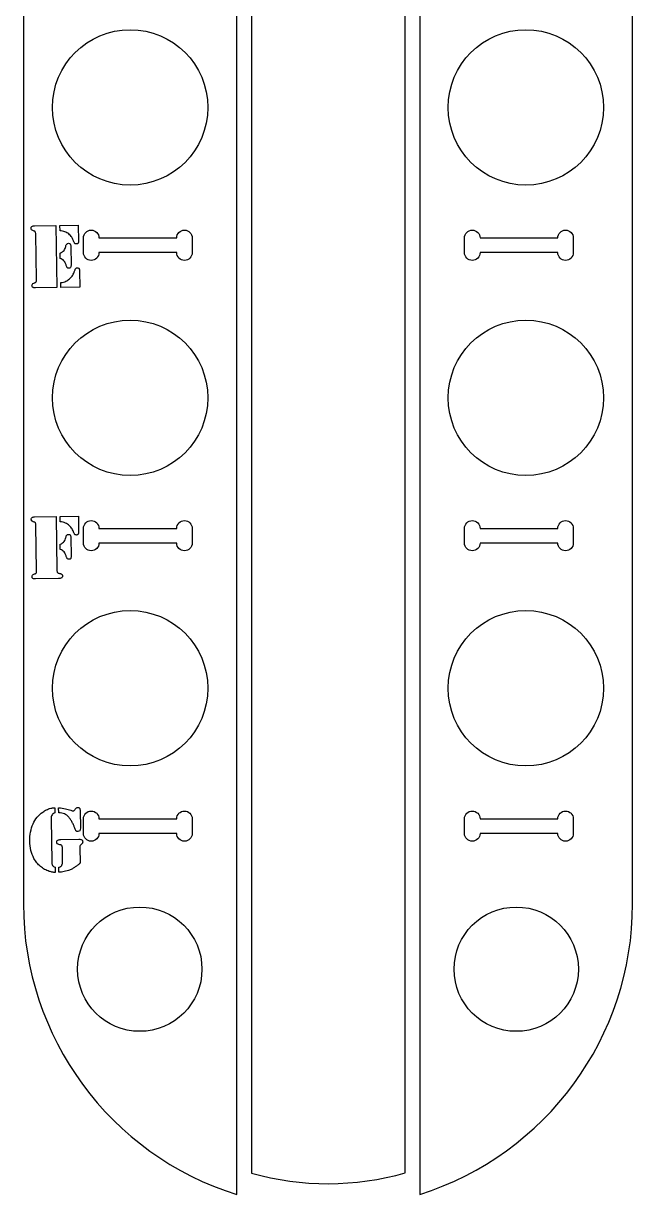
# Model space of a CAD drawing. Header units: inches. Extents: x -96 to 0, y -48 to 0.
# Drawn here: x -20.75 to -15.85, y -33.39 to -23.97 of the extents above; entities that cross this region are included whole.
import ezdxf

# ---------------------------------------------------------------- set-up
doc = ezdxf.new("R2010")
doc.units = ezdxf.units.IN
doc.layers.get('0').update_dxf_attribs({"linetype": 'CONTINUOUS'})

msp = doc.modelspace()

# ---------------------------------------------------------------- linework, layer by layer
for p, q in [((-20.6578, -25.5998), (-20.4853, -25.5971)), ((-20.4853, -25.5971), (-20.4776, -26.0971)), ((-20.4527, -25.5966), (-20.3051, -25.5943)), ((-20.4521, -25.6395), (-20.4527, -25.5966)), ((-20.3051, -25.5943), (-20.3031, -25.724)), ((-20.6412, -26.0329), (-20.6469, -25.6663)), ((-20.3654, -25.7711), (-20.3632, -25.9107)), ((-20.4504, -25.8633), (-20.4511, -25.8208)), ((-20.2942, -25.9649), (-20.2922, -26.0942)), ((-20.4446, -26.0966), (-20.4452, -26.057)), ((-20.2922, -26.0942), (-20.4446, -26.0966)), ((-20.4776, -26.0971), (-20.6501, -26.0997)), ((-20.6569, -27.941), (-20.4844, -27.9383)), ((-20.4844, -27.9383), (-20.4777, -28.3686)), ((-20.4522, -27.9378), (-20.3046, -27.9355)), ((-20.4515, -27.9806), (-20.4522, -27.9378)), ((-20.3046, -27.9355), (-20.3026, -28.0633)), ((-20.6403, -28.3741), (-20.646, -28.0075)), ((-20.4499, -28.2045), (-20.4505, -28.162)), ((-20.3649, -28.1123), (-20.3627, -28.2518)), ((-20.4638, -28.438), (-20.6492, -28.4409)), ((-20.4933, -30.2811), (-20.4927, -30.3218)), ((-20.4627, -30.3206), (-20.4633, -30.281)), ((-20.2904, -30.3025), (-20.2882, -30.445)), ((-20.5241, -30.3735), (-20.5188, -30.7145)), ((-20.4461, -30.5368), (-20.3, -30.5346)), ((-20.4309, -30.7132), (-20.4326, -30.6062)), ((-20.2927, -30.6019), (-20.2908, -30.7267)), ((-20.4925, -30.7595), (-20.4919, -30.8009)), ((-20.4607, -30.8005), (-20.4614, -30.7591))]:
    msp.add_line(p, q)
for points in [[(-17.6755, -23.3747), (-17.5574, -23.3747, -1), (-17.5574, -23.4997), (-17.5574, -33.3908, 0.32705), (-15.8465, -31.055), (-15.8465, -17.055, 1), (-20.7465, -17.055), (-20.7465, -31.055, 0.327738), (-19.0298, -33.3927), (-19.0298, -23.4997, -1), (-19.0298, -23.3747), (-18.9117, -23.3747, -1), (-18.9117, -23.4997), (-18.9117, -33.2192, 0.140052), (-17.6755, -33.2176), (-17.6755, -23.4997, -1)], [(-19.3887, -25.6974), (-19.3887, -25.8155, -1), (-19.5137, -25.8155), (-20.1387, -25.8155, -1), (-20.2637, -25.8155), (-20.2637, -25.6974, -1), (-20.1387, -25.6974), (-19.5137, -25.6974, -1)], [(-17.1985, -25.8155), (-17.1985, -25.6974, -1), (-17.0735, -25.6974), (-16.4485, -25.6974, -1), (-16.3235, -25.6974), (-16.3235, -25.8155, -1), (-16.4485, -25.8155), (-17.0735, -25.8155, -1)], [(-19.3887, -28.0336), (-19.3887, -28.1517, -1), (-19.5137, -28.1517), (-20.1387, -28.1517, -1), (-20.2637, -28.1517), (-20.2637, -28.0336, -1), (-20.1387, -28.0336), (-19.5137, -28.0336, -1)], [(-17.1985, -28.1517), (-17.1985, -28.0336, -1), (-17.0735, -28.0336), (-16.4485, -28.0336, -1), (-16.3235, -28.0336), (-16.3235, -28.1517, -1), (-16.4485, -28.1517), (-17.0735, -28.1517, -1)], [(-19.3887, -30.3698), (-19.3887, -30.4879, -1), (-19.5137, -30.4879), (-20.1387, -30.4879, -1), (-20.2637, -30.4879), (-20.2637, -30.3698, -1), (-20.1387, -30.3698), (-19.5137, -30.3698, -1)], [(-16.3235, -30.3698), (-16.3235, -30.4879, -1), (-16.4485, -30.4879), (-17.0735, -30.4879, -1), (-17.1985, -30.4879), (-17.1985, -30.3698, -1), (-17.0735, -30.3698), (-16.4485, -30.3698, -1)]]:
    msp.add_lwpolyline(points, format="xyb", close=True)
for centre, radius in [((-19.8882, -24.6474), 0.625), ((-16.7048, -24.6474), 0.625), ((-19.8882, -26.9836), 0.625), ((-16.7048, -26.9836), 0.625), ((-19.8882, -29.3198), 0.625), ((-16.7048, -29.3198), 0.625), ((-19.8106, -31.5795), 0.5), ((-16.7824, -31.5795), 0.5)]:
    msp.add_circle(centre, radius)
for points, knots in [([(-20.685, -25.6193), (-20.6848, -25.6164), (-20.6843, -25.6108), (-20.6801, -25.6069), (-20.6781, -25.6051)], [0, 0, 0, 0, 0.02107895, 0.04150611, 0.04150611, 0.04150611, 0.04150611]), ([(-20.67, -25.6388), (-20.6743, -25.6369), (-20.6829, -25.6331), (-20.6843, -25.6238), (-20.685, -25.6193)], [0, 0, 0, 0, 0.03354614, 0.06651968, 0.06651968, 0.06651968, 0.06651968]), ([(-20.6781, -25.6051), (-20.6753, -25.6036), (-20.6689, -25.6002), (-20.6618, -25.6), (-20.6578, -25.5998)], [0, 0, 0, 0, 0.02391439, 0.05373675, 0.05373675, 0.05373675, 0.05373675]), ([(-20.6559, -25.6435), (-20.6574, -25.643), (-20.6621, -25.6413), (-20.6668, -25.6398), (-20.67, -25.6388)], [0, 0, 0, 0, 0.01229158, 0.03796264, 0.03796264, 0.03796264, 0.03796264]), ([(-20.6516, -25.6477), (-20.6523, -25.6467), (-20.6534, -25.6451), (-20.6551, -25.644), (-20.6559, -25.6435)], [0, 0, 0, 0, 0.00877275, 0.0152627, 0.0152627, 0.0152627, 0.0152627]), ([(-20.6469, -25.6663), (-20.647, -25.6625), (-20.6472, -25.6559), (-20.6503, -25.6502), (-20.6516, -25.6477)], [0, 0, 0, 0, 0.02828273, 0.04932636, 0.04932636, 0.04932636, 0.04932636]), ([(-20.3819, -25.6651), (-20.392, -25.6585), (-20.4133, -25.6446), (-20.4387, -25.6412), (-20.4521, -25.6395)], [0, 0, 0, 0, 0.0906639, 0.1919479, 0.1919479, 0.1919479, 0.1919479]), ([(-20.34, -25.7293), (-20.3451, -25.7164), (-20.3546, -25.692), (-20.3732, -25.6737), (-20.3819, -25.6651)], [0, 0, 0, 0, 0.1046541, 0.1965898, 0.1965898, 0.1965898, 0.1965898]), ([(-20.4511, -25.8208), (-20.4447, -25.8174), (-20.4332, -25.8114), (-20.424, -25.8021), (-20.4199, -25.798)], [0, 0, 0, 0, 0.05429768, 0.09860982, 0.09860982, 0.09860982, 0.09860982]), ([(-20.4199, -25.798), (-20.4168, -25.7933), (-20.41, -25.7834), (-20.407, -25.7717), (-20.4054, -25.7655)], [0, 0, 0, 0, 0.04233395, 0.09095418, 0.09095418, 0.09095418, 0.09095418]), ([(-20.4054, -25.7655), (-20.4046, -25.7615), (-20.4032, -25.7546), (-20.3995, -25.7486), (-20.398, -25.7462)], [0, 0, 0, 0, 0.03110354, 0.0529869, 0.0529869, 0.0529869, 0.0529869]), ([(-20.398, -25.7462), (-20.3962, -25.7446), (-20.3924, -25.7412), (-20.3872, -25.7408), (-20.3845, -25.7406)], [0, 0, 0, 0, 0.01780764, 0.03786435, 0.03786435, 0.03786435, 0.03786435]), ([(-20.3845, -25.7406), (-20.381, -25.7409), (-20.3741, -25.7414), (-20.3702, -25.7469), (-20.3683, -25.7495)], [0, 0, 0, 0, 0.02578511, 0.04933303, 0.04933303, 0.04933303, 0.04933303]), ([(-20.3683, -25.7495), (-20.3675, -25.7521), (-20.3654, -25.7591), (-20.3654, -25.7665), (-20.3654, -25.7711)], [0, 0, 0, 0, 0.02036551, 0.05552592, 0.05552592, 0.05552592, 0.05552592]), ([(-20.3329, -25.7428), (-20.3342, -25.7411), (-20.3374, -25.7371), (-20.339, -25.7322), (-20.34, -25.7293)], [0, 0, 0, 0, 0.01568287, 0.03896389, 0.03896389, 0.03896389, 0.03896389]), ([(-20.3211, -25.7459), (-20.3235, -25.7459), (-20.3277, -25.7458), (-20.3313, -25.7437), (-20.3329, -25.7428)], [0, 0, 0, 0, 0.01780113, 0.03142964, 0.03142964, 0.03142964, 0.03142964]), ([(-20.3072, -25.7405), (-20.309, -25.742), (-20.313, -25.7454), (-20.3182, -25.7457), (-20.3211, -25.7459)], [0, 0, 0, 0, 0.01741867, 0.03860448, 0.03860448, 0.03860448, 0.03860448]), ([(-20.3031, -25.724), (-20.3031, -25.7273), (-20.3031, -25.7332), (-20.306, -25.7383), (-20.3072, -25.7405)], [0, 0, 0, 0, 0.0250443, 0.04397669, 0.04397669, 0.04397669, 0.04397669]), ([(-20.4203, -25.8808), (-20.4245, -25.8767), (-20.4331, -25.8684), (-20.4446, -25.865), (-20.4504, -25.8633)], [0, 0, 0, 0, 0.04413863, 0.08964237, 0.08964237, 0.08964237, 0.08964237]), ([(-20.4019, -25.9193), (-20.4041, -25.9117), (-20.4081, -25.8978), (-20.4165, -25.8861), (-20.4203, -25.8808)], [0, 0, 0, 0, 0.0599109, 0.1091608, 0.1091608, 0.1091608, 0.1091608]), ([(-20.394, -25.9364), (-20.3956, -25.9342), (-20.3993, -25.929), (-20.401, -25.9229), (-20.4019, -25.9193)], [0, 0, 0, 0, 0.02058748, 0.04824458, 0.04824458, 0.04824458, 0.04824458]), ([(-20.3807, -25.9413), (-20.3833, -25.9412), (-20.3883, -25.941), (-20.3921, -25.9379), (-20.394, -25.9364)], [0, 0, 0, 0, 0.01934924, 0.03676786, 0.03676786, 0.03676786, 0.03676786]), ([(-20.3667, -25.9345), (-20.3683, -25.9365), (-20.372, -25.9407), (-20.3776, -25.9411), (-20.3807, -25.9413)], [0, 0, 0, 0, 0.01868959, 0.04106555, 0.04106555, 0.04106555, 0.04106555]), ([(-20.375, -26.0255), (-20.3702, -26.021), (-20.3609, -26.0124), (-20.3538, -26.002), (-20.3503, -25.9971)], [0, 0, 0, 0, 0.05016876, 0.09578486, 0.09578486, 0.09578486, 0.09578486]), ([(-20.3632, -25.9107), (-20.3631, -25.9156), (-20.363, -25.9237), (-20.3656, -25.9314), (-20.3667, -25.9345)], [0, 0, 0, 0, 0.03706404, 0.0616728, 0.0616728, 0.0616728, 0.0616728]), ([(-20.3503, -25.9971), (-20.3472, -25.9915), (-20.3404, -25.9792), (-20.3357, -25.9658), (-20.3332, -25.9585)], [0, 0, 0, 0, 0.0485532, 0.1073604, 0.1073604, 0.1073604, 0.1073604]), ([(-20.3332, -25.9585), (-20.332, -25.9551), (-20.3301, -25.9493), (-20.3265, -25.9445), (-20.325, -25.9425)], [0, 0, 0, 0, 0.02710702, 0.04604824, 0.04604824, 0.04604824, 0.04604824]), ([(-20.325, -25.9425), (-20.3233, -25.9412), (-20.3198, -25.9385), (-20.3153, -25.9382), (-20.313, -25.9381)], [0, 0, 0, 0, 0.01549768, 0.03314652, 0.03314652, 0.03314652, 0.03314652]), ([(-20.313, -25.9381), (-20.3099, -25.9382), (-20.3043, -25.9383), (-20.3004, -25.9422), (-20.2986, -25.9439)], [0, 0, 0, 0, 0.02242781, 0.04070038, 0.04070038, 0.04070038, 0.04070038]), ([(-20.2986, -25.9439), (-20.2974, -25.9466), (-20.2944, -25.9533), (-20.2943, -25.9606), (-20.2942, -25.9649)], [0, 0, 0, 0, 0.02240616, 0.05495469, 0.05495469, 0.05495469, 0.05495469]), ([(-20.6778, -26.0811), (-20.6773, -26.0765), (-20.6761, -26.0673), (-20.6677, -26.0632), (-20.6635, -26.0611)], [0, 0, 0, 0, 0.03297348, 0.06651966, 0.06651966, 0.06651966, 0.06651966]), ([(-20.6705, -26.0951), (-20.6726, -26.0933), (-20.6769, -26.0896), (-20.6775, -26.084), (-20.6778, -26.0811)], [0, 0, 0, 0, 0.02042716, 0.04150611, 0.04150611, 0.04150611, 0.04150611]), ([(-20.6501, -26.0997), (-20.654, -26.0997), (-20.6612, -26.0996), (-20.6676, -26.0965), (-20.6705, -26.0951)], [0, 0, 0, 0, 0.02982237, 0.05373676, 0.05373676, 0.05373676, 0.05373676]), ([(-20.6635, -26.0611), (-20.6603, -26.06), (-20.6556, -26.0584), (-20.651, -26.0565), (-20.6495, -26.056)], [0, 0, 0, 0, 0.02567107, 0.03796264, 0.03796264, 0.03796264, 0.03796264]), ([(-20.6495, -26.056), (-20.6487, -26.0555), (-20.6471, -26.0543), (-20.646, -26.0526), (-20.6453, -26.0517)], [0, 0, 0, 0, 0.00648995, 0.0152627, 0.0152627, 0.0152627, 0.0152627]), ([(-20.6453, -26.0517), (-20.6441, -26.0492), (-20.6412, -26.0433), (-20.6412, -26.0367), (-20.6412, -26.0329)], [0, 0, 0, 0, 0.02104347, 0.04932638, 0.04932638, 0.04932638, 0.04932638]), ([(-20.4452, -26.057), (-20.4379, -26.0557), (-20.4245, -26.0532), (-20.4118, -26.0483), (-20.406, -26.0461)], [0, 0, 0, 0, 0.0563596, 0.103545, 0.103545, 0.103545, 0.103545]), ([(-20.406, -26.0461), (-20.4007, -26.0435), (-20.3896, -26.0378), (-20.38, -26.0297), (-20.375, -26.0255)], [0, 0, 0, 0, 0.04495352, 0.0948697, 0.0948697, 0.0948697, 0.0948697]), ([(-20.6841, -27.9604), (-20.6839, -27.9576), (-20.6834, -27.9519), (-20.6792, -27.9481), (-20.6772, -27.9462)], [0, 0, 0, 0, 0.02107895, 0.04150611, 0.04150611, 0.04150611, 0.04150611]), ([(-20.6691, -27.98), (-20.6735, -27.9781), (-20.682, -27.9742), (-20.6834, -27.965), (-20.6841, -27.9604)], [0, 0, 0, 0, 0.03354614, 0.06651968, 0.06651968, 0.06651968, 0.06651968]), ([(-20.6772, -27.9462), (-20.6744, -27.9448), (-20.6681, -27.9414), (-20.6609, -27.9411), (-20.6569, -27.941)], [0, 0, 0, 0, 0.02391439, 0.05373675, 0.05373675, 0.05373675, 0.05373675]), ([(-20.655, -27.9847), (-20.6565, -27.9842), (-20.6612, -27.9825), (-20.6659, -27.981), (-20.6691, -27.98)], [0, 0, 0, 0, 0.01229158, 0.03796264, 0.03796264, 0.03796264, 0.03796264]), ([(-20.6507, -27.9889), (-20.6514, -27.9879), (-20.6525, -27.9863), (-20.6542, -27.9852), (-20.655, -27.9847)], [0, 0, 0, 0, 0.00877275, 0.0152627, 0.0152627, 0.0152627, 0.0152627]), ([(-20.646, -28.0075), (-20.6461, -28.0037), (-20.6463, -27.9971), (-20.6494, -27.9913), (-20.6507, -27.9889)], [0, 0, 0, 0, 0.02828273, 0.04932636, 0.04932636, 0.04932636, 0.04932636]), ([(-20.4081, -27.9906), (-20.4147, -27.9883), (-20.4288, -27.9834), (-20.4436, -27.9816), (-20.4515, -27.9806)], [0, 0, 0, 0, 0.0528864, 0.1133452, 0.1133452, 0.1133452, 0.1133452]), ([(-20.3748, -28.0124), (-20.38, -28.0079), (-20.3901, -27.9991), (-20.4022, -27.9934), (-20.4081, -27.9906)], [0, 0, 0, 0, 0.0517321, 0.1015939, 0.1015939, 0.1015939, 0.1015939]), ([(-20.3547, -28.0378), (-20.3577, -28.033), (-20.3636, -28.0239), (-20.3712, -28.0162), (-20.3748, -28.0124)], [0, 0, 0, 0, 0.04257802, 0.08244717, 0.08244717, 0.08244717, 0.08244717]), ([(-20.3399, -28.0705), (-20.3419, -28.0647), (-20.3459, -28.0534), (-20.3518, -28.0429), (-20.3547, -28.0378)], [0, 0, 0, 0, 0.04658112, 0.09141519, 0.09141519, 0.09141519, 0.09141519]), ([(-20.3325, -28.0834), (-20.3339, -28.0817), (-20.3372, -28.0779), (-20.3389, -28.0732), (-20.3399, -28.0705)], [0, 0, 0, 0, 0.01644485, 0.03797838, 0.03797838, 0.03797838, 0.03797838]), ([(-20.3026, -28.0633), (-20.3026, -28.067), (-20.3026, -28.0733), (-20.3055, -28.079), (-20.3067, -28.0813)], [0, 0, 0, 0, 0.02735706, 0.04755045, 0.04755045, 0.04755045, 0.04755045]), ([(-20.4505, -28.162), (-20.4441, -28.1587), (-20.4325, -28.1527), (-20.4233, -28.1434), (-20.4192, -28.1393)], [0, 0, 0, 0, 0.05474397, 0.09873723, 0.09873723, 0.09873723, 0.09873723]), ([(-20.4192, -28.1393), (-20.4161, -28.1347), (-20.4093, -28.1247), (-20.4064, -28.113), (-20.4049, -28.1067)], [0, 0, 0, 0, 0.04205023, 0.09118493, 0.09118493, 0.09118493, 0.09118493]), ([(-20.4049, -28.1067), (-20.4041, -28.1026), (-20.4027, -28.0957), (-20.399, -28.0898), (-20.3975, -28.0873)], [0, 0, 0, 0, 0.03110354, 0.0529869, 0.0529869, 0.0529869, 0.0529869]), ([(-20.3975, -28.0873), (-20.3957, -28.0858), (-20.3918, -28.0824), (-20.3867, -28.082), (-20.384, -28.0818)], [0, 0, 0, 0, 0.01780759, 0.03786431, 0.03786431, 0.03786431, 0.03786431]), ([(-20.384, -28.0818), (-20.3804, -28.0821), (-20.3736, -28.0825), (-20.3697, -28.0881), (-20.3678, -28.0907)], [0, 0, 0, 0, 0.02578511, 0.04933303, 0.04933303, 0.04933303, 0.04933303]), ([(-20.3678, -28.0907), (-20.367, -28.0933), (-20.3649, -28.1003), (-20.3649, -28.1076), (-20.3649, -28.1123)], [0, 0, 0, 0, 0.02036549, 0.05552591, 0.05552591, 0.05552591, 0.05552591]), ([(-20.3209, -28.0871), (-20.3232, -28.087), (-20.3274, -28.0868), (-20.3309, -28.0845), (-20.3325, -28.0834)], [0, 0, 0, 0, 0.01680932, 0.03145113, 0.03145113, 0.03145113, 0.03145113]), ([(-20.3067, -28.0813), (-20.3085, -28.083), (-20.3125, -28.0866), (-20.318, -28.0869), (-20.3209, -28.0871)], [0, 0, 0, 0, 0.0180082, 0.03991961, 0.03991961, 0.03991961, 0.03991961]), ([(-20.4199, -28.2219), (-20.4241, -28.2179), (-20.4327, -28.2096), (-20.4441, -28.2062), (-20.4499, -28.2045)], [0, 0, 0, 0, 0.04387356, 0.08926943, 0.08926943, 0.08926943, 0.08926943]), ([(-20.4014, -28.2605), (-20.4037, -28.2529), (-20.4078, -28.239), (-20.4162, -28.2272), (-20.4199, -28.2219)], [0, 0, 0, 0, 0.0600997, 0.1092885, 0.1092885, 0.1092885, 0.1092885]), ([(-20.3934, -28.2776), (-20.395, -28.2754), (-20.3988, -28.2702), (-20.4004, -28.264), (-20.4014, -28.2605)], [0, 0, 0, 0, 0.02058751, 0.04824459, 0.04824459, 0.04824459, 0.04824459]), ([(-20.3627, -28.2518), (-20.3626, -28.2567), (-20.3624, -28.2649), (-20.3651, -28.2726), (-20.3662, -28.2757)], [0, 0, 0, 0, 0.03706404, 0.06167279, 0.06167279, 0.06167279, 0.06167279]), ([(-20.3802, -28.2825), (-20.3828, -28.2824), (-20.3877, -28.2821), (-20.3916, -28.279), (-20.3934, -28.2776)], [0, 0, 0, 0, 0.01934924, 0.03676782, 0.03676782, 0.03676782, 0.03676782]), ([(-20.3662, -28.2757), (-20.3678, -28.2776), (-20.3714, -28.2819), (-20.3771, -28.2823), (-20.3802, -28.2825)], [0, 0, 0, 0, 0.01868963, 0.0410656, 0.0410656, 0.0410656, 0.0410656]), ([(-20.6769, -28.4223), (-20.6764, -28.4177), (-20.6752, -28.4084), (-20.6668, -28.4043), (-20.6626, -28.4023)], [0, 0, 0, 0, 0.03297348, 0.06651966, 0.06651966, 0.06651966, 0.06651966]), ([(-20.6696, -28.4363), (-20.6717, -28.4345), (-20.676, -28.4308), (-20.6766, -28.4252), (-20.6769, -28.4223)], [0, 0, 0, 0, 0.02042716, 0.04150611, 0.04150611, 0.04150611, 0.04150611]), ([(-20.6492, -28.4409), (-20.6531, -28.4409), (-20.6603, -28.4408), (-20.6667, -28.4377), (-20.6696, -28.4363)], [0, 0, 0, 0, 0.02982237, 0.05373676, 0.05373676, 0.05373676, 0.05373676]), ([(-20.6626, -28.4023), (-20.6594, -28.4012), (-20.6547, -28.3996), (-20.6501, -28.3977), (-20.6486, -28.3971)], [0, 0, 0, 0, 0.02567107, 0.03796264, 0.03796264, 0.03796264, 0.03796264]), ([(-20.6486, -28.3971), (-20.6479, -28.3966), (-20.6462, -28.3955), (-20.6451, -28.3938), (-20.6444, -28.3928)], [0, 0, 0, 0, 0.00648995, 0.0152627, 0.0152627, 0.0152627, 0.0152627]), ([(-20.6444, -28.3928), (-20.6432, -28.3903), (-20.6403, -28.3845), (-20.6403, -28.3779), (-20.6403, -28.3741)], [0, 0, 0, 0, 0.02104347, 0.04932638, 0.04932638, 0.04932638, 0.04932638]), ([(-20.4777, -28.3686), (-20.4776, -28.3729), (-20.4774, -28.3802), (-20.4736, -28.3864), (-20.4719, -28.3891)], [0, 0, 0, 0, 0.03136313, 0.05476817, 0.05476817, 0.05476817, 0.05476817]), ([(-20.4719, -28.3891), (-20.471, -28.3901), (-20.4695, -28.392), (-20.4673, -28.3931), (-20.4664, -28.3936)], [0, 0, 0, 0, 0.01044699, 0.01832546, 0.01832546, 0.01832546, 0.01832546]), ([(-20.4664, -28.3936), (-20.4645, -28.3941), (-20.4589, -28.3956), (-20.4533, -28.397), (-20.4494, -28.3979)], [0, 0, 0, 0, 0.01453757, 0.04435421, 0.04435421, 0.04435421, 0.04435421]), ([(-20.4408, -28.4333), (-20.4439, -28.4346), (-20.4512, -28.4378), (-20.4592, -28.4379), (-20.4638, -28.438)], [0, 0, 0, 0, 0.02494036, 0.06017384, 0.06017384, 0.06017384, 0.06017384]), ([(-20.4494, -28.3979), (-20.4443, -28.3995), (-20.4344, -28.4027), (-20.4325, -28.4129), (-20.4316, -28.4178)], [0, 0, 0, 0, 0.03798248, 0.07306818, 0.07306818, 0.07306818, 0.07306818]), ([(-20.4316, -28.4178), (-20.432, -28.4208), (-20.4329, -28.4273), (-20.4381, -28.4312), (-20.4408, -28.4333)], [0, 0, 0, 0, 0.02268539, 0.04769404, 0.04769404, 0.04769404, 0.04769404]), ([(-20.6694, -30.4113), (-20.6595, -30.3922), (-20.6402, -30.3546), (-20.6072, -30.3282), (-20.591, -30.3152)], [0, 0, 0, 0, 0.1617906, 0.318138, 0.318138, 0.318138, 0.318138]), ([(-20.591, -30.3152), (-20.5809, -30.3088), (-20.5609, -30.2961), (-20.5382, -30.2889), (-20.527, -30.2853)], [0, 0, 0, 0, 0.0904817, 0.1801537, 0.1801537, 0.1801537, 0.1801537]), ([(-20.527, -30.2853), (-20.5218, -30.2842), (-20.5107, -30.2817), (-20.4994, -30.2813), (-20.4933, -30.2811)], [0, 0, 0, 0, 0.04015313, 0.08626673, 0.08626673, 0.08626673, 0.08626673]), ([(-20.4927, -30.3218), (-20.502, -30.3266), (-20.5226, -30.3372), (-20.5236, -30.3607), (-20.5241, -30.3735)], [0, 0, 0, 0, 0.0745847, 0.1648589, 0.1648589, 0.1648589, 0.1648589]), ([(-20.4633, -30.281), (-20.445, -30.2827), (-20.4113, -30.2859), (-20.3793, -30.2966), (-20.3648, -30.3015)], [0, 0, 0, 0, 0.1397417, 0.2562708, 0.2562708, 0.2562708, 0.2562708]), ([(-20.416, -30.3299), (-20.423, -30.3274), (-20.4381, -30.3221), (-20.4541, -30.3211), (-20.4627, -30.3206)], [0, 0, 0, 0, 0.0560134, 0.1214322, 0.1214322, 0.1214322, 0.1214322]), ([(-20.3819, -30.3563), (-20.387, -30.3508), (-20.3969, -30.34), (-20.4098, -30.3332), (-20.416, -30.3299)], [0, 0, 0, 0, 0.0571546, 0.1102754, 0.1102754, 0.1102754, 0.1102754]), ([(-20.3648, -30.3015), (-20.3615, -30.3029), (-20.3558, -30.3053), (-20.3497, -30.306), (-20.3471, -30.3063)], [0, 0, 0, 0, 0.02738767, 0.04673691, 0.04673691, 0.04673691, 0.04673691]), ([(-20.3471, -30.3063), (-20.3454, -30.3062), (-20.3421, -30.3061), (-20.3394, -30.3043), (-20.3382, -30.3034)], [0, 0, 0, 0, 0.01325727, 0.02423764, 0.02423764, 0.02423764, 0.02423764]), ([(-20.3382, -30.3034), (-20.3366, -30.3017), (-20.3322, -30.2967), (-20.3283, -30.2912), (-20.3258, -30.2877)], [0, 0, 0, 0, 0.01795475, 0.05096313, 0.05096313, 0.05096313, 0.05096313]), ([(-20.3258, -30.2877), (-20.3236, -30.285), (-20.3193, -30.2798), (-20.3127, -30.2787), (-20.3095, -30.2783)], [0, 0, 0, 0, 0.02567692, 0.04942722, 0.04942722, 0.04942722, 0.04942722]), ([(-20.3095, -30.2783), (-20.3064, -30.2783), (-20.3009, -30.2785), (-20.2967, -30.2821), (-20.2949, -30.2837)], [0, 0, 0, 0, 0.02250402, 0.04062376, 0.04062376, 0.04062376, 0.04062376]), ([(-20.2949, -30.2837), (-20.2937, -30.2862), (-20.2906, -30.292), (-20.2905, -30.2987), (-20.2904, -30.3025)], [0, 0, 0, 0, 0.02079994, 0.0496504, 0.0496504, 0.0496504, 0.0496504]), ([(-20.695, -30.5502), (-20.6945, -30.5254), (-20.6934, -30.4777), (-20.6771, -30.4328), (-20.6694, -30.4113)], [0, 0, 0, 0, 0.1878447, 0.3608546, 0.3608546, 0.3608546, 0.3608546]), ([(-20.3538, -30.3989), (-20.3583, -30.3907), (-20.3666, -30.3758), (-20.3772, -30.3624), (-20.3819, -30.3563)], [0, 0, 0, 0, 0.0714774, 0.1298696, 0.1298696, 0.1298696, 0.1298696]), ([(-20.3332, -30.4464), (-20.3357, -30.439), (-20.3413, -30.4226), (-20.3493, -30.4073), (-20.3538, -30.3989)], [0, 0, 0, 0, 0.0596939, 0.1315913, 0.1315913, 0.1315913, 0.1315913]), ([(-20.3236, -30.4679), (-20.3253, -30.4652), (-20.3297, -30.4587), (-20.3319, -30.451), (-20.3332, -30.4464)], [0, 0, 0, 0, 0.0240348, 0.06011363, 0.06011363, 0.06011363, 0.06011363]), ([(-20.3083, -30.4731), (-20.3114, -30.4731), (-20.3171, -30.4729), (-20.3215, -30.4694), (-20.3236, -30.4679)], [0, 0, 0, 0, 0.02294542, 0.04200907, 0.04200907, 0.04200907, 0.04200907]), ([(-20.2882, -30.445), (-20.2884, -30.4531), (-20.2888, -30.4675), (-20.3023, -30.4714), (-20.3083, -30.4731)], [0, 0, 0, 0, 0.05460915, 0.09749861, 0.09749861, 0.09749861, 0.09749861]), ([(-20.6617, -30.6893), (-20.6711, -30.6683), (-20.6909, -30.624), (-20.6936, -30.5756), (-20.695, -30.5502)], [0, 0, 0, 0, 0.1739434, 0.3659293, 0.3659293, 0.3659293, 0.3659293]), ([(-20.4784, -30.5571), (-20.4781, -30.5541), (-20.4775, -30.5481), (-20.4728, -30.5443), (-20.4704, -30.5423)], [0, 0, 0, 0, 0.02202994, 0.04431629, 0.04431629, 0.04431629, 0.04431629]), ([(-20.4605, -30.5773), (-20.4657, -30.5756), (-20.4756, -30.5722), (-20.4775, -30.562), (-20.4784, -30.5571)], [0, 0, 0, 0, 0.03831633, 0.07362261, 0.07362261, 0.07362261, 0.07362261]), ([(-20.4704, -30.5423), (-20.4671, -30.5408), (-20.4594, -30.5372), (-20.4509, -30.537), (-20.4461, -30.5368)], [0, 0, 0, 0, 0.02771386, 0.06379793, 0.06379793, 0.06379793, 0.06379793]), ([(-20.4436, -30.5813), (-20.4454, -30.5808), (-20.451, -30.5793), (-20.4567, -30.5781), (-20.4605, -30.5773)], [0, 0, 0, 0, 0.01447408, 0.04412156, 0.04412156, 0.04412156, 0.04412156]), ([(-20.4384, -30.5858), (-20.4392, -30.5847), (-20.4406, -30.5828), (-20.4427, -30.5818), (-20.4436, -30.5813)], [0, 0, 0, 0, 0.00997815, 0.01765838, 0.01765838, 0.01765838, 0.01765838]), ([(-20.4326, -30.6062), (-20.4327, -30.602), (-20.4329, -30.5947), (-20.4368, -30.5885), (-20.4384, -30.5858)], [0, 0, 0, 0, 0.03136325, 0.05476829, 0.05476829, 0.05476829, 0.05476829]), ([(-20.3, -30.5346), (-20.2952, -30.5345), (-20.2871, -30.5344), (-20.2797, -30.5375), (-20.2767, -30.5388)], [0, 0, 0, 0, 0.03582232, 0.06077311, 0.06077311, 0.06077311, 0.06077311]), ([(-20.2911, -30.5857), (-20.2916, -30.5878), (-20.2929, -30.5931), (-20.2928, -30.5985), (-20.2927, -30.6019)], [0, 0, 0, 0, 0.01619706, 0.04134494, 0.04134494, 0.04134494, 0.04134494]), ([(-20.2821, -30.576), (-20.2842, -30.5776), (-20.2879, -30.5803), (-20.2902, -30.5841), (-20.2911, -30.5857)], [0, 0, 0, 0, 0.01965585, 0.03385214, 0.03385214, 0.03385214, 0.03385214]), ([(-20.2722, -30.5662), (-20.2734, -30.5678), (-20.2762, -30.5716), (-20.28, -30.5745), (-20.2821, -30.576)], [0, 0, 0, 0, 0.01553117, 0.03571046, 0.03571046, 0.03571046, 0.03571046]), ([(-20.2767, -30.5388), (-20.2747, -30.5407), (-20.2702, -30.545), (-20.2699, -30.5512), (-20.2696, -30.5546)], [0, 0, 0, 0, 0.02050647, 0.04542025, 0.04542025, 0.04542025, 0.04542025]), ([(-20.2696, -30.5546), (-20.2697, -30.5568), (-20.2698, -30.5608), (-20.2714, -30.5645), (-20.2722, -30.5662)], [0, 0, 0, 0, 0.01625959, 0.03040532, 0.03040532, 0.03040532, 0.03040532]), ([(-20.6095, -30.7533), (-20.6196, -30.7439), (-20.6399, -30.725), (-20.6544, -30.7013), (-20.6617, -30.6893)], [0, 0, 0, 0, 0.1044699, 0.2108549, 0.2108549, 0.2108549, 0.2108549]), ([(-20.5392, -30.7925), (-20.5519, -30.7877), (-20.5772, -30.7781), (-20.5987, -30.7616), (-20.6095, -30.7533)], [0, 0, 0, 0, 0.1022184, 0.2052383, 0.2052383, 0.2052383, 0.2052383]), ([(-20.5133, -30.7994), (-20.5171, -30.7986), (-20.5259, -30.7968), (-20.5344, -30.7941), (-20.5392, -30.7925)], [0, 0, 0, 0, 0.02956161, 0.06821967, 0.06821967, 0.06821967, 0.06821967]), ([(-20.5188, -30.7145), (-20.5187, -30.7204), (-20.5183, -30.7309), (-20.5145, -30.7406), (-20.5129, -30.7448)], [0, 0, 0, 0, 0.04456347, 0.07898999, 0.07898999, 0.07898999, 0.07898999]), ([(-20.4919, -30.8009), (-20.4956, -30.8009), (-20.5028, -30.8009), (-20.5099, -30.7999), (-20.5133, -30.7994)], [0, 0, 0, 0, 0.02851731, 0.05468591, 0.05468591, 0.05468591, 0.05468591]), ([(-20.5129, -30.7448), (-20.5105, -30.7477), (-20.5051, -30.7544), (-20.4971, -30.7577), (-20.4925, -30.7595)], [0, 0, 0, 0, 0.0279915, 0.06472915, 0.06472915, 0.06472915, 0.06472915]), ([(-20.4614, -30.7591), (-20.4582, -30.7582), (-20.4527, -30.7567), (-20.4477, -30.7538), (-20.4455, -30.7526)], [0, 0, 0, 0, 0.0246856, 0.0436183, 0.0436183, 0.0436183, 0.0436183]), ([(-20.4185, -30.795), (-20.426, -30.7965), (-20.4399, -30.7993), (-20.4541, -30.8001), (-20.4607, -30.8005)], [0, 0, 0, 0, 0.0580493, 0.1082659, 0.1082659, 0.1082659, 0.1082659]), ([(-20.4455, -30.7526), (-20.4438, -30.7512), (-20.4403, -30.7482), (-20.4379, -30.7443), (-20.4367, -30.7422)], [0, 0, 0, 0, 0.0167186, 0.03484983, 0.03484983, 0.03484983, 0.03484983]), ([(-20.4367, -30.7422), (-20.435, -30.7379), (-20.4312, -30.7286), (-20.431, -30.7186), (-20.4309, -30.7132)], [0, 0, 0, 0, 0.03487609, 0.0757729, 0.0757729, 0.0757729, 0.0757729]), ([(-20.3749, -30.7819), (-20.3818, -30.7845), (-20.396, -30.7898), (-20.4108, -30.7933), (-20.4185, -30.795)], [0, 0, 0, 0, 0.0557913, 0.1157059, 0.1157059, 0.1157059, 0.1157059]), ([(-20.3293, -30.7572), (-20.337, -30.762), (-20.3517, -30.7712), (-20.3675, -30.7785), (-20.3749, -30.7819)], [0, 0, 0, 0, 0.0693425, 0.1318314, 0.1318314, 0.1318314, 0.1318314]), ([(-20.2908, -30.7267), (-20.2963, -30.7319), (-20.3082, -30.7432), (-20.3219, -30.7523), (-20.3293, -30.7572)], [0, 0, 0, 0, 0.0573843, 0.1249669, 0.1249669, 0.1249669, 0.1249669])]:
    msp.add_open_spline(points, degree=3, knots=knots)

doc.saveas('drawing.dxf')
